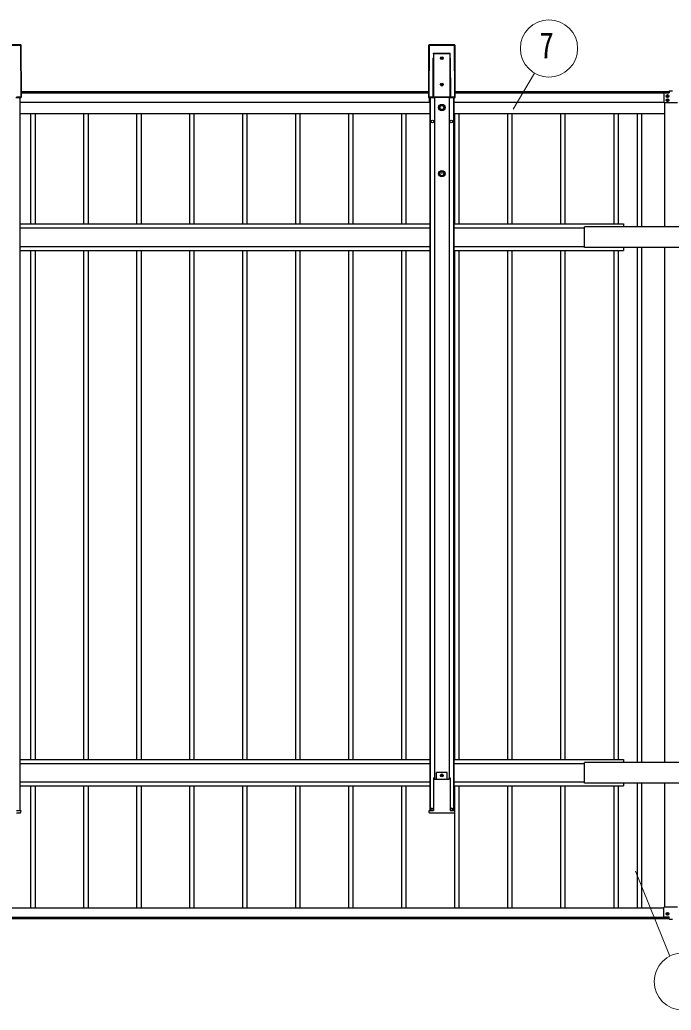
# Model space of a CAD drawing. Units: millimetres, scale not verified. Extents: x -12615 to 12615, y -8910 to 8910.
# Drawn here: x -1520 to 938, y -911 to 2829 of the extents above; entities that cross this region are included whole.
import ezdxf
from ezdxf.enums import TextEntityAlignment as Align

# ---------------------------------------------------------------- set-up
doc = ezdxf.new("R2010")
doc.units = ezdxf.units.MM
doc.header["$LTSCALE"] = 50
doc.layers.add('0-4_YKK_13', color=4, linetype='Continuous')
doc.layers.add('0-5_YKK_A1', color=4, linetype='Continuous')
doc.layers.add('0-6_YKK_D', color=6, linetype='Continuous', lineweight=18)
doc.styles.add('ＭＳ ゴシック', font='')
doc.styles.get('ＭＳ ゴシック').set_extended_font_data('MS Gothic')

msp = doc.modelspace()

# ---------------------------------------------------------------- linework, layer by layer
at = {"layer": '0-4_YKK_13'}
for p, q in [((910.14, 2550.68), (910.14, 2517.68)), ((912.14, 2552.68), (930.64, 2552.68)), ((930.64, 2560.68), (930.64, 2552.68)), ((930.64, 2560.68), (942.64, 2560.68)), ((961.14, 2515.68), (912.14, 2515.68)), ((1110.14, 2047.18), (610.14, 2047.18)), ((610.14, 1969.18), (610.14, 2047.18)), ((1110.14, 1969.18), (610.14, 1969.18)), ((1110.14, 24.76), (610.14, 24.76)), ((610.14, -53.24), (610.14, 24.76)), ((1110.14, -53.24), (610.14, -53.24)), ((961.14, -521.76), (912.14, -521.76)), ((910.14, -556.76), (910.14, -523.76)), ((912.14, -558.76), (930.64, -558.76)), ((930.64, -566.76), (930.64, -558.76)), ((930.64, -566.76), (942.64, -566.76))]:
    msp.add_line(p, q, dxfattribs=at)
for centre, start, end in [((912.14, 2550.68), 90, 180), ((912.14, 2517.68), 180, 270), ((912.14, -523.76), 90, 180), ((912.14, -556.76), 180, 270)]:
    msp.add_arc(centre, 2, start, end, dxfattribs=at)
at = {"layer": '0-5_YKK_A1'}
for p, q in [((-1516.1, 2734), (-1613.61, 2734)), ((-1516.1, 2734), (-1613.61, 2734)), ((-1613.13, 2733.52), (-1516.58, 2733.52)), ((-1516.58, 2732.99), (-1613.13, 2732.99)), ((-1516.58, 2733.52), (-1516.1, 2734)), ((-1516.58, 2733.52), (-1516.58, 2732.99)), ((-1515.95, 2536.81), (-1516.58, 2732.99)), ((-1516.1, 2734), (-1516.1, 2734)), ((-1515.6, 2733.5), (-1516.08, 2733.02)), ((-1516.08, 2733.02), (-1515.45, 2536.84)), ((-1514.97, 2536.36), (-1515.6, 2733.5)), ((-1514.97, 2536.36), (-1515.6, 2733.5)), ((-1515.6, 2733.5), (-1515.6, 2733.5)), ((22.89, 2733.5), (22.26, 2536.36)), ((22.74, 2536.84), (23.37, 2733.02)), ((23.37, 2733.02), (22.89, 2733.5)), ((22.89, 2733.5), (22.89, 2733.5)), ((23.87, 2732.99), (23.24, 2536.81)), ((120.9, 2734), (23.39, 2734)), ((23.39, 2734), (23.87, 2733.52)), ((120.9, 2734), (23.39, 2734)), ((23.39, 2734), (23.39, 2734)), ((23.87, 2733.52), (120.42, 2733.52)), ((23.87, 2733.52), (23.87, 2732.99)), ((120.42, 2732.99), (23.87, 2732.99)), ((120.42, 2733.52), (120.9, 2734)), ((120.42, 2733.52), (120.42, 2732.99)), ((121.05, 2536.81), (120.42, 2732.99)), ((120.9, 2734), (120.9, 2734)), ((121.4, 2733.5), (120.92, 2733.02)), ((120.92, 2733.02), (121.55, 2536.84)), ((122.03, 2536.36), (121.4, 2733.5)), ((122.03, 2536.36), (121.4, 2733.5)), ((121.4, 2733.5), (121.4, 2733.5)), ((103.2, 2700.3), (41.08, 2700.3)), ((41.08, 2700.3), (41.08, 2537.37)), ((41.09, 2702.91), (103.2, 2702.91)), ((103.2, 2537.37), (103.2, 2700.3)), ((39.61, 2536.92), (40.08, 2683.7)), ((40.58, 2683.68), (40.11, 2536.9)), ((40.58, 2537.37), (40.58, 2683.68)), ((72.62, 2685.77), (72.62, 2686.73)), ((103.7, 2683.68), (103.7, 2537.37)), ((104.17, 2536.9), (103.7, 2683.68)), ((104.2, 2683.7), (104.67, 2536.92)), ((72.62, 2585.77), (72.62, 2586.73)), ((-1515.04, 2558.18), (22.33, 2558.18)), ((-1515.03, 2553.18), (22.31, 2553.18)), ((-1515.03, 2553.15), (22.31, 2553.15)), ((121.96, 2558.18), (930.64, 2558.18)), ((121.97, 2553.18), (930.64, 2553.18)), ((121.97, 2553.15), (930.64, 2553.15)), ((912.64, 2553.15), (912.64, 2552.68)), ((924.12, 2542.62), (924.12, 2543.58)), ((-1536.11, 2535.86), (-1515.47, 2535.86)), ((-1536.1, 2535.86), (-1515.47, 2535.86)), ((-1515.95, 2536.34), (-1533.27, 2536.34)), ((-1532.33, 2536.81), (-1515.95, 2536.81)), ((-1519.86, 2535.86), (-1519.86, -157.26)), ((-1519.86, 2533.18), (-1518.86, 2533.18)), ((-1519.86, 2518.18), (26.14, 2518.18)), ((-1518.86, 2518.18), (-1518.86, 2535.86)), ((-1518.86, 2518.18), (-1518.86, 2535.86)), ((-1515.95, 2536.34), (-1515.95, 2536.81)), ((-1515.47, 2535.86), (-1515.95, 2536.34)), ((-1515.47, 2535.86), (-1515.47, 2535.86)), ((-1515.45, 2536.84), (-1514.97, 2536.36)), ((-1514.97, 2536.36), (-1514.97, 2536.36)), ((22.26, 2536.36), (22.26, 2536.36)), ((23.24, 2536.34), (22.76, 2535.86)), ((22.76, 2535.86), (43.51, 2535.86)), ((22.76, 2535.86), (43.51, 2535.86)), ((22.76, 2535.86), (22.76, 2535.86)), ((23.24, 2536.81), (39.62, 2536.81)), ((23.24, 2536.81), (23.24, 2536.34)), ((40.55, 2536.34), (23.24, 2536.34)), ((26.14, 2518.18), (26.14, 2535.86)), ((26.14, 2533.18), (27.14, 2533.18)), ((27.14, 2535.86), (27.14, -157.26)), ((28.34, 2535.86), (28.34, -157.26)), ((40.11, 2536.9), (40.58, 2537.37)), ((41.08, 2536.87), (40.55, 2536.34)), ((41.08, 2537.37), (103.2, 2537.37)), ((41.08, 2537.37), (41.08, 2536.87)), ((103.2, 2536.87), (41.08, 2536.87)), ((43.51, 2535.86), (43.77, 2536.74)), ((43.77, 2536.74), (100.64, 2536.74)), ((44.64, 2536.74), (44.64, -39.09)), ((99.64, 2536.74), (99.64, -39.09)), ((100.64, 2536.74), (100.89, 2535.86)), ((100.89, 2535.86), (121.53, 2535.86)), ((100.9, 2535.86), (121.53, 2535.86)), ((103.2, 2537.37), (103.2, 2536.87)), ((103.73, 2536.34), (103.2, 2536.87)), ((103.7, 2537.37), (104.17, 2536.9)), ((121.05, 2536.34), (103.73, 2536.34)), ((104.67, 2536.81), (121.05, 2536.81)), ((115.94, 2535.86), (115.94, -157.26)), ((117.14, 2535.86), (117.14, -157.26)), ((117.14, 2533.18), (118.14, 2533.18)), ((118.14, 2518.18), (118.14, 2535.86)), ((118.14, 2518.18), (910.14, 2518.18)), ((121.05, 2536.34), (121.05, 2536.81)), ((121.53, 2535.86), (121.05, 2536.34)), ((121.53, 2535.86), (121.53, 2535.86)), ((121.55, 2536.84), (122.03, 2536.36)), ((122.03, 2536.36), (122.03, 2536.36)), ((912.64, 2515.68), (912.64, 2047.18)), ((924.12, 2526.62), (924.12, 2527.58)), ((-1519.86, 2475.18), (-1463.76, 2475.18)), ((-1478.86, 2058.18), (-1478.86, 2475.18)), ((-1478.86, 2475.18), (-1263.76, 2475.18)), ((-1461.86, 2058.18), (-1461.86, 2475.18)), ((-1278.86, 2058.18), (-1278.86, 2475.18)), ((-1278.86, 2475.18), (-1063.76, 2475.18)), ((-1261.86, 2058.18), (-1261.86, 2475.18)), ((-1078.86, 2058.18), (-1078.86, 2475.18)), ((-1078.86, 2475.18), (-863.76, 2475.18)), ((-1061.86, 2058.18), (-1061.86, 2475.18)), ((-878.86, 2058.18), (-878.86, 2475.18)), ((-878.86, 2475.18), (-663.76, 2475.18)), ((-861.86, 2058.18), (-861.86, 2475.18)), ((-678.86, 2058.18), (-678.86, 2475.18)), ((-678.86, 2475.18), (-463.76, 2475.18)), ((-661.86, 2058.18), (-661.86, 2475.18)), ((-478.86, 2058.18), (-478.86, 2475.18)), ((-478.86, 2475.18), (-263.76, 2475.18)), ((-461.86, 2058.18), (-461.86, 2475.18)), ((-278.86, 2058.18), (-278.86, 2475.18)), ((-278.86, 2475.18), (-63.76, 2475.18)), ((-261.86, 2058.18), (-261.86, 2475.18)), ((-78.86, 2058.18), (-78.86, 2475.18)), ((-78.86, 2475.18), (27.14, 2475.18)), ((-61.86, 2058.18), (-61.86, 2475.18)), ((117.14, 2475.18), (136.24, 2475.18)), ((121.14, 2058.18), (121.14, 2475.18)), ((121.14, 2475.18), (336.24, 2475.18)), ((138.14, 2058.18), (138.14, 2475.18)), ((321.14, 2058.18), (321.14, 2475.18)), ((321.14, 2475.18), (536.24, 2475.18)), ((338.14, 2058.18), (338.14, 2475.18)), ((521.14, 2058.18), (521.14, 2475.18)), ((521.14, 2475.18), (912.64, 2475.18)), ((538.14, 2058.18), (538.14, 2475.18)), ((721.14, 2475.18), (721.14, 2058.18)), ((738.14, 2475.18), (738.14, 2058.18)), ((809.14, 2475.18), (809.14, 2047.18)), ((825.14, 2475.18), (825.14, 2047.18)), ((-1519.86, 2058.18), (27.14, 2058.18)), ((-1519.86, 2043.18), (27.14, 2043.18)), ((117.14, 2043.18), (610.14, 2043.18)), ((-1519.86, 1973.18), (27.14, 1973.18)), ((-1519.86, 1958.18), (27.14, 1958.18)), ((-1478.86, 35.76), (-1478.86, 1958.18)), ((-1461.86, 35.76), (-1461.86, 1958.18)), ((-1278.86, 35.76), (-1278.86, 1958.18)), ((-1261.86, 35.76), (-1261.86, 1958.18)), ((-1078.86, 35.76), (-1078.86, 1958.18)), ((-1061.86, 35.76), (-1061.86, 1958.18)), ((-878.86, 35.76), (-878.86, 1958.18)), ((-861.86, 35.76), (-861.86, 1958.18)), ((-678.86, 35.76), (-678.86, 1958.18)), ((-661.86, 35.76), (-661.86, 1958.18)), ((-478.86, 35.76), (-478.86, 1958.18)), ((-461.86, 35.76), (-461.86, 1958.18)), ((-278.86, 35.76), (-278.86, 1958.18)), ((-261.86, 35.76), (-261.86, 1958.18)), ((-78.86, 35.76), (-78.86, 1958.18)), ((-61.86, 35.76), (-61.86, 1958.18)), ((117.14, 1973.18), (610.14, 1973.18)), ((117.14, 1958.18), (758.14, 1958.18)), ((121.14, 35.76), (121.14, 1958.18)), ((138.14, 35.76), (138.14, 1958.18)), ((321.14, 35.76), (321.14, 1958.18)), ((338.14, 35.76), (338.14, 1958.18)), ((521.14, 35.76), (521.14, 1958.18)), ((538.14, 35.76), (538.14, 1958.18)), ((721.14, 1958.18), (721.14, 35.76)), ((738.14, 1958.18), (738.14, 35.76)), ((758.14, 1969.18), (758.14, 1958.18)), ((809.14, 1969.18), (809.14, 24.76)), ((825.14, 1969.18), (825.14, 24.76)), ((912.64, 1969.18), (912.64, 24.76)), ((-1519.86, 35.76), (27.14, 35.76)), ((-1519.86, 20.76), (27.14, 20.76)), ((117.14, 20.76), (610.14, 20.76)), ((40.89, -33.9), (40.89, -157.11)), ((41.25, -33.76), (40.9, -33.76)), ((41.25, -33.76), (41.75, -33.76)), ((41.75, -33.76), (43.79, -33.76)), ((44.1, -39.09), (43.79, -33.76)), ((92.64, -13.26), (51.64, -13.26)), ((51.64, -39.09), (51.64, -13.26)), ((72.62, -22.82), (72.62, -21.86)), ((92.64, -39.09), (92.64, -13.26)), ((100.49, -33.76), (102.53, -33.76)), ((102.53, -33.76), (103.03, -33.76)), ((103.03, -33.76), (103.38, -33.76)), ((103.39, -33.9), (103.39, -157.11)), ((-1519.86, -49.24), (27.14, -49.24)), ((-1519.86, -64.24), (27.14, -64.24)), ((-1478.86, -524.24), (-1478.86, -64.24)), ((-1461.86, -524.24), (-1461.86, -64.24)), ((-1278.86, -524.24), (-1278.86, -64.24)), ((-1261.86, -524.24), (-1261.86, -64.24)), ((-1078.86, -524.24), (-1078.86, -64.24)), ((-1061.86, -524.24), (-1061.86, -64.24)), ((-878.86, -524.24), (-878.86, -64.24)), ((-861.86, -524.24), (-861.86, -64.24)), ((-678.86, -524.24), (-678.86, -64.24)), ((-661.86, -524.24), (-661.86, -64.24)), ((-478.86, -524.24), (-478.86, -64.24)), ((-461.86, -524.24), (-461.86, -64.24)), ((-278.86, -524.24), (-278.86, -64.24)), ((-261.86, -524.24), (-261.86, -64.24)), ((-78.86, -524.24), (-78.86, -64.24)), ((-61.86, -524.24), (-61.86, -64.24)), ((117.14, -49.24), (610.14, -49.24)), ((117.14, -64.24), (758.14, -64.24)), ((121.14, -524.24), (121.14, -64.24)), ((138.14, -524.24), (138.14, -64.24)), ((321.14, -524.24), (321.14, -64.24)), ((338.14, -524.24), (338.14, -64.24)), ((521.14, -524.24), (521.14, -64.24)), ((538.14, -524.24), (538.14, -64.24)), ((721.14, -64.24), (721.14, -524.24)), ((738.14, -64.24), (738.14, -524.24)), ((758.14, -53.24), (758.14, -64.24)), ((809.14, -53.24), (809.14, -524.24)), ((825.14, -53.24), (825.14, -524.24)), ((912.64, -53.24), (912.64, -521.76)), ((-1519.45, -166.76), (-1533.02, -166.76)), ((-1532.5, -157.26), (-1517.49, -157.26)), ((-1517.49, -157.26), (-1516.99, -157.26)), ((-1516.99, -157.26), (-1517.45, -164.88)), ((24.77, -157.26), (39.78, -157.26)), ((40.31, -166.76), (26.73, -166.76)), ((30.64, -157.26), (30.64, -153.26)), ((39.64, -157.26), (39.64, -153.26)), ((39.78, -157.26), (40.78, -157.26)), ((41.8, -166.76), (40.31, -166.76)), ((40.88, -157.26), (40.78, -157.26)), ((42.18, -166.76), (41.8, -166.76)), ((102.1, -166.76), (42.18, -166.76)), ((102.48, -166.76), (102.1, -166.76)), ((103.98, -166.76), (102.48, -166.76)), ((103.4, -157.26), (103.5, -157.26)), ((103.5, -157.26), (104.5, -157.26)), ((117.55, -166.76), (103.98, -166.76)), ((104.5, -157.26), (119.51, -157.26)), ((104.64, -157.26), (104.64, -153.26)), ((113.64, -157.26), (113.64, -153.26)), ((119.51, -157.26), (120.01, -157.26)), ((120.01, -157.26), (119.55, -164.88)), ((-4064.36, -524.24), (910.14, -524.24)), ((-4063.36, -559.24), (930.64, -559.24)), ((912.64, -559.24), (912.64, -558.76)), ((924.12, -545.82), (924.12, -544.86)), ((-4063.36, -564.24), (930.64, -564.24))]:
    msp.add_line(p, q, dxfattribs=at)
for points in [[(22.89, 2733.5), (22.26, 2536.36), (22.74, 2536.84)], [(40.72, 2700.32), (41, 2702.3), (41.08, 2702.87), (41.09, 2702.91)], [(41.08, 2700.3), (41.06, 2700.3), (41.04, 2700.3), (41.01, 2700.3), (40.99, 2700.3), (40.97, 2700.3), (40.94, 2700.3), (40.92, 2700.3), (40.9, 2700.3)], [(103.38, 2700.3), (103.24, 2702.29), (103.2, 2702.87), (103.2, 2702.91)], [(103.2, 2700.3), (103.23, 2700.3), (103.25, 2700.3), (103.27, 2700.3), (103.29, 2700.3), (103.32, 2700.3), (103.34, 2700.3), (103.36, 2700.3), (103.38, 2700.3)], [(70.7, 2684.81), (69.74, 2684.81), (69.74, 2683.85), (70.7, 2683.85)], [(72.62, 2686.73), (71.66, 2686.73), (71.66, 2685.77)], [(71.66, 2682.89), (71.66, 2681.93), (72.62, 2681.93), (72.62, 2682.89)], [(73.58, 2683.85), (74.54, 2683.85), (74.54, 2684.81), (73.58, 2684.81)], [(70.7, 2584.81), (69.74, 2584.81), (69.74, 2583.85), (70.7, 2583.85)], [(72.62, 2586.73), (71.66, 2586.73), (71.66, 2585.77)], [(71.66, 2582.89), (71.66, 2581.93), (72.62, 2581.93), (72.62, 2582.89)], [(73.58, 2583.85), (74.54, 2583.85), (74.54, 2584.81), (73.58, 2584.81)], [(924.12, 2543.58), (923.16, 2543.58), (923.16, 2542.62)], [(41.08, 2537.37), (40.99, 2537.37), (40.9, 2537.37), (40.81, 2537.37), (40.74, 2537.37), (40.68, 2537.37), (40.63, 2537.37), (40.6, 2537.37), (40.58, 2537.37)], [(103.2, 2537.37), (103.3, 2537.37), (103.39, 2537.37), (103.47, 2537.37), (103.54, 2537.37), (103.61, 2537.37), (103.65, 2537.37), (103.69, 2537.37), (103.7, 2537.37)], [(922.2, 2541.66), (921.24, 2541.66), (921.24, 2540.7), (922.2, 2540.7)], [(922.2, 2525.66), (921.24, 2525.66), (921.24, 2524.7), (922.2, 2524.7)], [(923.16, 2539.74), (923.16, 2538.78), (924.12, 2538.78), (924.12, 2539.74)], [(924.12, 2527.58), (923.16, 2527.58), (923.16, 2526.62)], [(923.16, 2523.74), (923.16, 2522.78), (924.12, 2522.78), (924.12, 2523.74)], [(925.08, 2540.7), (926.04, 2540.7), (926.04, 2541.66), (925.08, 2541.66)], [(925.08, 2524.7), (926.04, 2524.7), (926.04, 2525.66), (925.08, 2525.66)], [(117.14, 2058.18), (758.14, 2058.18), (758.14, 2047.18)], [(117.14, 35.76), (758.14, 35.76), (758.14, 24.76)], [(44.1, -39.09), (100.18, -39.09), (100.49, -33.76)], [(70.7, -23.78), (69.74, -23.78), (69.74, -24.74), (70.7, -24.74)], [(72.62, -21.86), (71.66, -21.86), (71.66, -22.82)], [(71.66, -25.7), (71.66, -26.66), (72.62, -26.66), (72.62, -25.7)], [(73.58, -24.74), (74.54, -24.74), (74.54, -23.78), (73.58, -23.78)], [(24.74, -164.88), (24.27, -157.26), (24.77, -157.26)], [(922.2, -546.78), (921.24, -546.78), (921.24, -547.74), (922.2, -547.74)], [(924.12, -544.86), (923.16, -544.86), (923.16, -545.82)], [(923.16, -548.7), (923.16, -549.66), (924.12, -549.66), (924.12, -548.7)], [(925.08, -547.74), (926.04, -547.74), (926.04, -546.78), (925.08, -546.78)]]:
    msp.add_lwpolyline(points, dxfattribs=at)
for centre, radius in [((72.14, 2684.33), 5.3), ((72.14, 2584.33), 5.3), ((923.64, 2541.18), 5.3), ((72.2, 2497.83), 12), ((72.2, 2497.83), 10.88), ((923.64, 2525.18), 5.3), ((72.2, 2497.83), 7.48), ((72.2, 2497.83), 0.5), ((36.64, 2445.18), 5), ((107.64, 2445.18), 5), ((72.2, 2247.83), 12), ((72.2, 2247.83), 10.88), ((72.2, 2247.83), 7.48), ((72.2, 2247.83), 0.5), ((72.14, -24.26), 5.3), ((35.14, -152.76), 5), ((109.14, -152.76), 5), ((923.64, -547.26), 5.3)]:
    msp.add_circle(centre, radius, dxfattribs=at)
for centre, radius, start, end in [((-1516.48, 2735.75), 2.76, 267.8048, 278.19817), ((-1516.58, 2733.02), 0.501, 0.24971, 89.75029), ((-1516.11, 2733.5), 0.501, 0.24971, 89.75029), ((-1516.1, 2733.5), 0.5, 0.18366, 90), ((23.39, 2733.5), 0.5, 90, 179.81634), ((23.39, 2733.5), 0.501, 90.24971, 179.75029), ((23.87, 2733.02), 0.501, 90.24971, 179.75029), ((23.76, 2735.75), 2.76, 261.80183, 272.1952), ((120.52, 2735.75), 2.76, 267.8048, 278.19817), ((120.42, 2733.02), 0.501, 0.24971, 89.75029), ((120.89, 2733.5), 0.501, 0.24971, 89.75029), ((120.9, 2733.5), 0.5, 0.18366, 90), ((39.51, 2691.32), 9.09, 81.20266, 82.35702), ((482.46, 2670.33), 442.57, 175.77814, 176.1178), ((-195.53, 2659.33), 301.89, 7.80423, 8.30085), ((104.77, 2691.32), 9.09, 97.64298, 98.79734), ((40.19, 2680.95), 2.76, 81.80183, 92.1952), ((70.7, 2685.77), 0.96, 270, 0), ((70.7, 2682.89), 0.96, 0, 90), ((73.58, 2685.77), 0.96, 180, 270), ((73.58, 2682.89), 0.96, 90, 180), ((104.09, 2680.95), 2.76, 87.8048, 98.19817), ((70.7, 2585.77), 0.96, 270, 0), ((70.7, 2582.89), 0.96, 0, 90), ((73.58, 2585.77), 0.96, 180, 270), ((73.58, 2582.89), 0.96, 90, 180), ((-1515.85, 2539.57), 2.76, 267.8048, 278.19817), ((-1515.96, 2536.84), 0.501, 270.24971, 359.75029), ((-1515.47, 2536.36), 0.5, 270, 0.18366), ((-1515.47, 2536.36), 0.501, 270.24971, 359.75029), ((22.76, 2536.36), 0.5, 179.81634, 270), ((22.76, 2536.36), 0.501, 180.24971, 269.75029), ((23.13, 2539.57), 2.76, 261.80183, 272.1952), ((23.24, 2536.84), 0.501, 180.24971, 269.75029), ((39.72, 2534.16), 2.76, 81.80183, 92.1952), ((40.03, 2534.05), 2.79, 88.18282, 98.39155), ((41.08, 2537.37), 0.501, 180.24971, 269.75029), ((103.2, 2537.37), 0.501, 270.24971, 359.75029), ((104.26, 2534.05), 2.79, 81.60845, 91.81718), ((104.57, 2534.16), 2.76, 87.8048, 98.19817), ((121.15, 2539.57), 2.76, 267.8048, 278.19817), ((121.04, 2536.84), 0.501, 270.24971, 359.75029), ((121.53, 2536.36), 0.5, 270, 0.18366), ((121.53, 2536.36), 0.501, 270.24971, 359.75029), ((922.2, 2542.62), 0.96, 270, 0), ((922.2, 2539.74), 0.96, 0, 90), ((922.2, 2526.62), 0.96, 270, 0), ((922.2, 2523.74), 0.96, 0, 90), ((925.08, 2542.62), 0.96, 180, 270), ((925.08, 2539.74), 0.96, 90, 180), ((925.08, 2526.62), 0.96, 180, 270), ((925.08, 2523.74), 0.96, 90, 180), ((70.7, -22.82), 0.96, 270, 0), ((70.7, -25.7), 0.96, 0, 90), ((73.58, -22.82), 0.96, 180, 270), ((73.58, -25.7), 0.96, 90, 180), ((35.14, -153.26), 4.5, 90, 180), ((35.14, -153.26), 4.5, 0, 90), ((109.14, -153.26), 4.5, 90, 180), ((109.14, -153.26), 4.5, 0, 90), ((-1519.45, -164.76), 2, 270, 356.5), ((26.73, -164.76), 2, 183.5, 270), ((117.55, -164.76), 2, 270, 356.5), ((922.2, -545.82), 0.96, 270, 0), ((922.2, -548.7), 0.96, 0, 90), ((925.08, -545.82), 0.96, 180, 270), ((925.08, -548.7), 0.96, 90, 180)]:
    msp.add_arc(centre, radius, start, end, dxfattribs=at)
for centre, major_axis, ratio, start_param, end_param in [((41.08, 2682.54), (0, -19.08), 0.052413, 3.5123474, 4.6513024), ((41.08, 2682.51), (0, -19.08), 0.026207, 3.5123474, 4.6513024), ((44.17, 2700.3), (0, -50), 0.061774, 4.6600291, 4.7123946), ((100.11, 2700.3), (0, -50), 0.061774, 1.5707907, 1.6231562), ((103.2, 2682.51), (0, -19.08), 0.026207, 1.6318829, 2.7708379), ((103.2, 2682.54), (0, -19.08), 0.052413, 1.6318829, 2.7708379), ((40.62, 2536.93), (-0.543, -0.848), 0.992387, 5.2824884, 5.3922079), ((40.55, 2536.84), (0.941, -0.042), 0.529688, 3.2789358, 4.7362857), ((40.55, 2536.84), (0.185, -0.478), 0.839234, 4.3937254, 5.8510754), ((40.62, 2536.9), (-0.293, -0.417), 0.981557, 5.3232786, 5.4329981), ((103.73, 2536.84), (-0.185, -0.478), 0.839234, 0.4321099, 1.8894599), ((103.73, 2536.84), (0.941, 0.042), 0.529688, 4.6884922, 6.1458421), ((103.67, 2536.9), (0.293, -0.417), 0.981557, 0.8501872, 0.9599067), ((103.67, 2536.93), (0.543, -0.848), 0.992387, 0.8909775, 1.0006969), ((40.94, -34.26), (0.031, -0.5), 0.061627, 3.1377656, 3.9231638), ((103.35, -34.26), (-0.031, -0.5), 0.061627, 2.3600215, 3.1454197), ((40.85, -156.76), (0.031, -0.5), 0.061627, 6.2793582, 7.0647564), ((103.44, -156.76), (-0.031, -0.5), 0.061627, 5.5016142, 6.2870124)]:
    msp.add_ellipse(centre, major_axis=major_axis, ratio=ratio, start_param=start_param, end_param=end_param, dxfattribs=at)
at = {"layer": '0-6_YKK_D'}
for p, q in [((341.35, 2491.41), (421.79, 2628.02)), ((802.62, -386.38), (932.87, -706.71))]:
    msp.add_line(p, q, dxfattribs=at)
for centre in [(476.58, 2721.08), (981.61, -803.09)]:
    msp.add_circle(centre, 108, dxfattribs=at)

# ---------------------------------------------------------------- texts
at = {"layer": '0-6_YKK_D', "style": 'ＭＳ ゴシック', "width": 0.8}
msp.add_text('7', height=98.97, dxfattribs=at).set_placement((440.58, 2653.58), align=Align.BOTTOM_LEFT)

doc.saveas('drawing.dxf')
